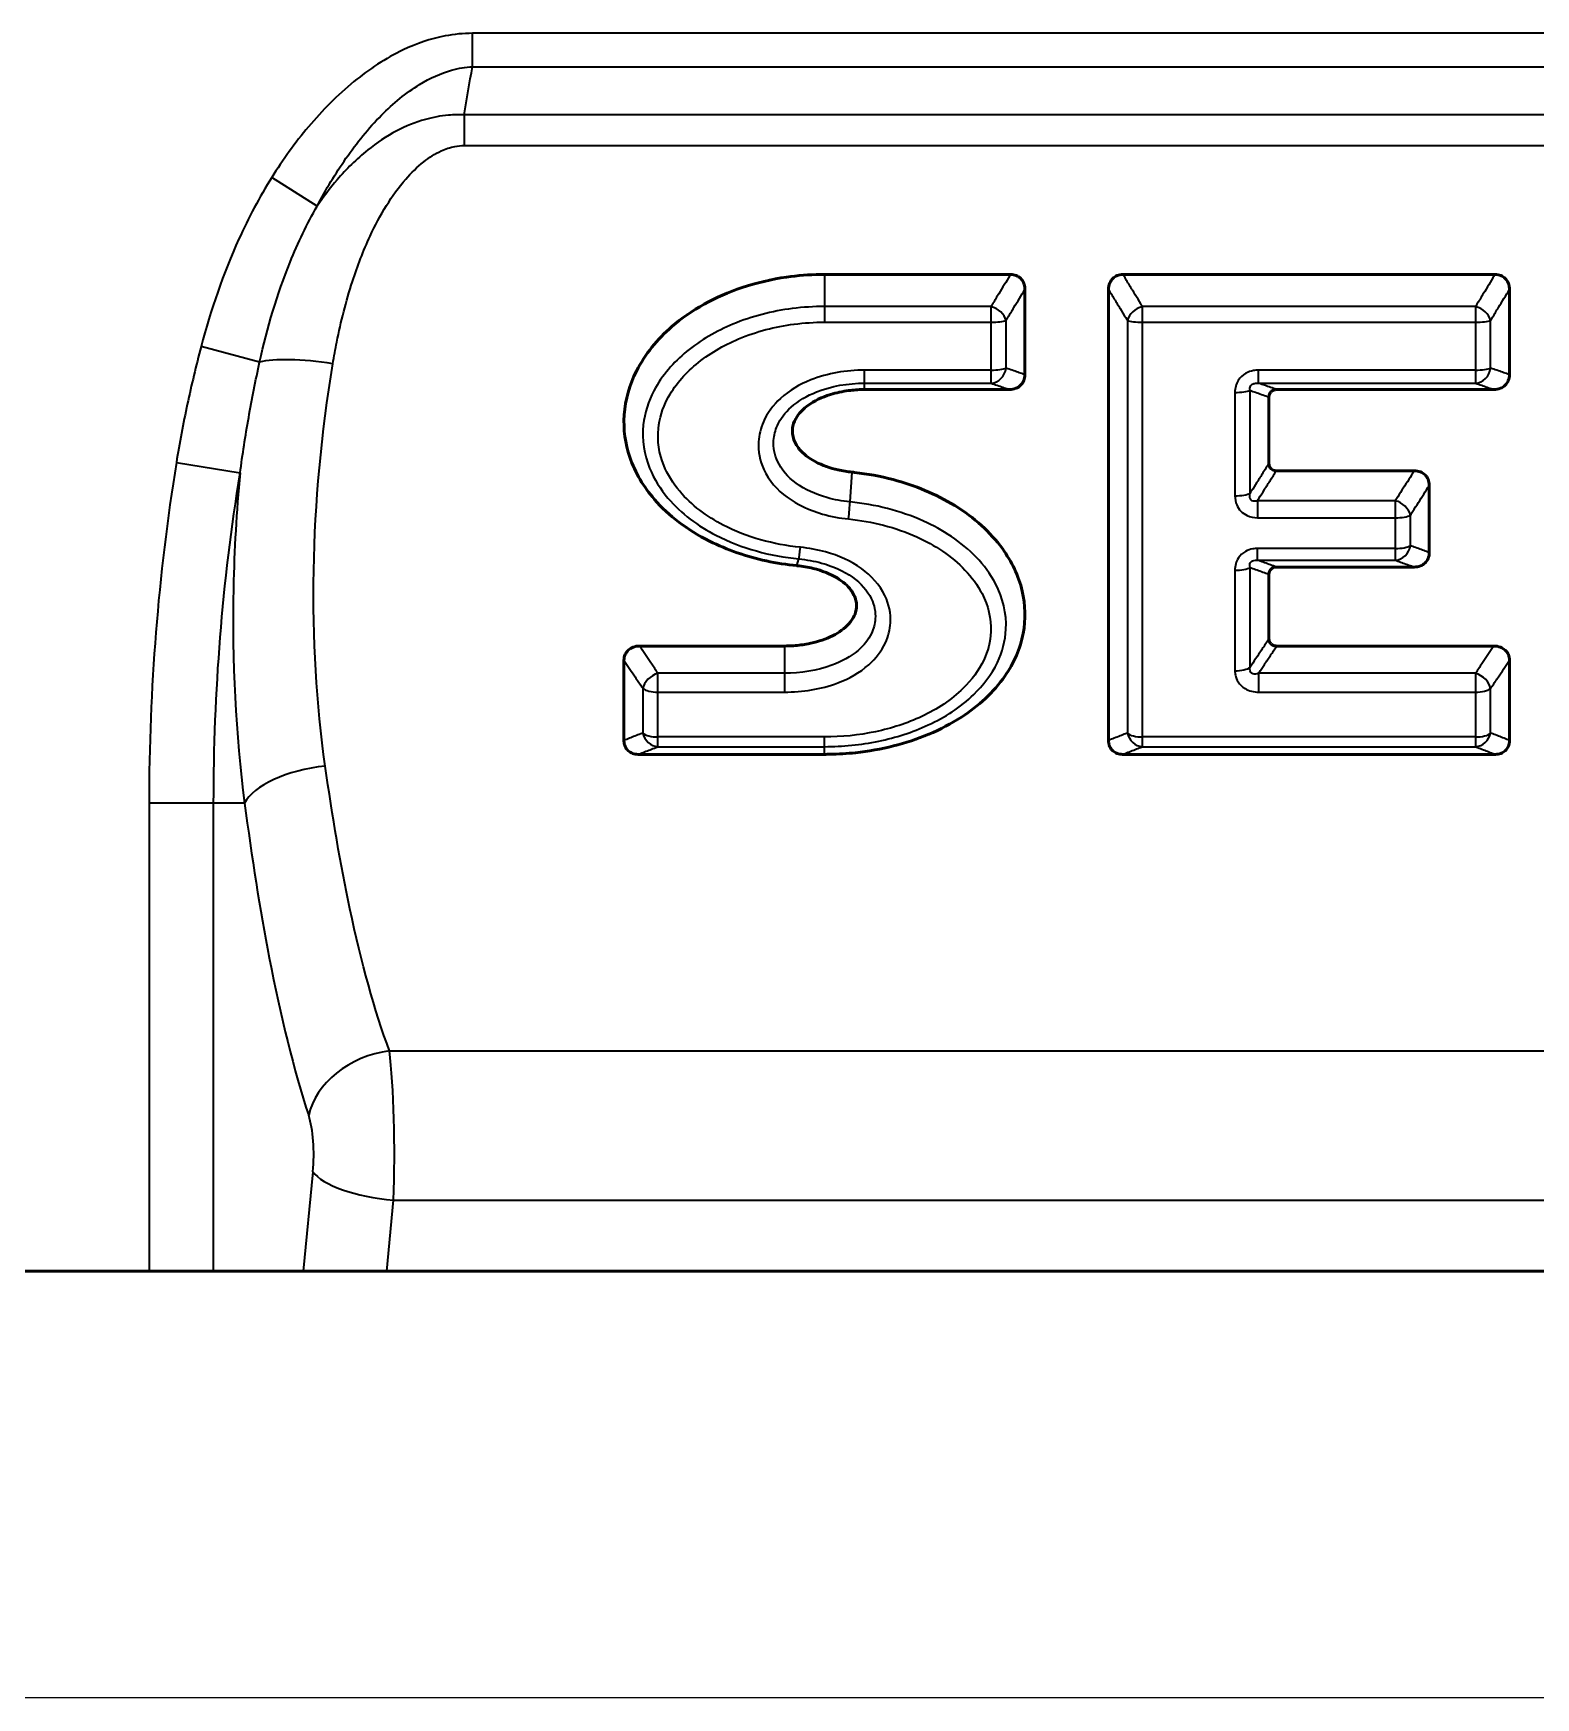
# Model space of a CAD drawing. Header units: millimetres. Extents: x 0 to 2181, y -65 to 1050.
# Drawn here: x 714.8 to 804.7, y 574.1 to 673.7 of the extents above; entities that cross this region are included whole.
import ezdxf

# ---------------------------------------------------------------- set-up
doc = ezdxf.new("R2010")
doc.units = ezdxf.units.MM
doc.header["$LTSCALE"] = 2.5
for name, color, linetype, lineweight in [('Bemaßung (ISO)', 7, 'Continuous', 25), ('Sichtbar (ISO)', 7, 'Continuous', 50), ('Sichtbar schmal (ISO)', 7, 'Continuous', 35)]:
    doc.layers.add(name, color=color, linetype=linetype, lineweight=lineweight)

msp = doc.modelspace()

# ---------------------------------------------------------------- linework, layer by layer
at = {"layer": 'Bemaßung (ISO)'}
msp.add_line((1357.662, 574.13), (357.662, 574.13), dxfattribs=at)
at = {"layer": 'Sichtbar (ISO)'}
for p, q in [((762.157, 659.301), (773.295, 659.301)), ((774.157, 658.403), (774.157, 653.301)), ((779.157, 631.415), (779.157, 658.403)), ((780.02, 659.301), (802.295, 659.301)), ((803.157, 658.403), (803.157, 653.301)), ((773.223, 652.413), (764.557, 652.413)), ((802.223, 652.413), (789.224, 652.413)), ((788.757, 651.97), (788.757, 647.989)), ((789.205, 647.551), (797.46, 647.551)), ((798.357, 646.674), (798.357, 642.658)), ((797.461, 641.792), (789.204, 641.792)), ((788.757, 641.361), (788.757, 637.49)), ((751.1, 637.066), (759.757, 637.066)), ((789.227, 637.066), (802.215, 637.066)), ((750.157, 631.415), (750.157, 636.215)), ((803.157, 636.215), (803.157, 631.415)), ((762.157, 630.583), (750.998, 630.583)), ((802.317, 630.583), (779.998, 630.583)), ((1351.662, 599.661), (363.662, 599.661))]:
    msp.add_line(p, q, dxfattribs=at)
for points, knots in [([(760.505, 641.874), (759.892, 641.935), (759.281, 642.03), (757.497, 642.416), (756.34, 642.809), (753.95, 644.012), (752.835, 644.858), (751.335, 646.589), (750.824, 647.436), (750.231, 649.18), (750.114, 650.031), (750.233, 651.807), (750.489, 652.693), (751.419, 654.534), (752.155, 655.425), (754.176, 657.176), (755.611, 657.975), (758.096, 658.805), (758.99, 659.012), (760.559, 659.236), (761.233, 659.289), (761.99, 659.3), (762.074, 659.301), (762.157, 659.301)], [1.333995, 1.333995, 1.333995, 1.333995, 1.500208, 1.500208, 1.826928, 1.826928, 2.228433, 2.228433, 2.533341, 2.533341, 2.801131, 2.801131, 3.086005, 3.086005, 3.434399, 3.434399, 3.895809, 3.895809, 4.141313, 4.141313, 4.322384, 4.322384, 4.344914, 4.344914, 4.344914, 4.344914]), ([(773.295, 659.301), (773.413, 659.301), (773.531, 659.28), (773.739, 659.195), (773.828, 659.136), (773.978, 658.987), (774.036, 658.899), (774.105, 658.741), (774.124, 658.676), (774.151, 658.542), (774.157, 658.473), (774.157, 658.403)], [0, 0, 0, 0, 0.0356303, 0.0356303, 0.0677739, 0.0677739, 0.0998273, 0.0998273, 0.1202458, 0.1202458, 0.1415178, 0.1415178, 0.1415178, 0.1415178]), ([(779.157, 658.403), (779.157, 658.537), (779.181, 658.67), (779.276, 658.896), (779.338, 658.989), (779.492, 659.139), (779.579, 659.196), (779.785, 659.28), (779.902, 659.301), (780.02, 659.301)], [0, 0, 0, 0, 0.0408873, 0.0408873, 0.0747294, 0.0747294, 0.1063303, 0.1063303, 0.1418583, 0.1418583, 0.1418583, 0.1418583]), ([(802.295, 659.301), (802.413, 659.301), (802.531, 659.28), (802.739, 659.195), (802.828, 659.136), (802.978, 658.987), (803.036, 658.899), (803.105, 658.741), (803.124, 658.676), (803.151, 658.542), (803.157, 658.473), (803.157, 658.403)], [0, 0, 0, 0, 0.0356305, 0.0356305, 0.0677733, 0.0677733, 0.0998277, 0.0998277, 0.120245, 0.120245, 0.1415178, 0.1415178, 0.1415178, 0.1415178]), ([(764.557, 652.413), (764.525, 652.413), (764.493, 652.413), (764.173, 652.409), (763.885, 652.388), (763.235, 652.303), (762.871, 652.226), (761.996, 651.955), (761.537, 651.732), (760.92, 651.281), (760.693, 651.062), (760.404, 650.627), (760.315, 650.431), (760.27, 650.222), (760.245, 650.102), (760.234, 649.98), (760.244, 649.734), (760.264, 649.614), (760.369, 649.258), (760.495, 649.042), (760.887, 648.566), (761.211, 648.311), (762.032, 647.871), (762.5, 647.711), (763.246, 647.542), (763.528, 647.497), (763.81, 647.468)], [-0.4585652, -0.4585652, -0.4585652, -0.4585652, -0.4509109, -0.4509109, -0.381848, -0.381848, -0.2924576, -0.2924576, -0.1579814, -0.1579814, -0.065865, -0.065865, 0, 0, 0, 0.0378336, 0.0378336, 0.0759741, 0.0759741, 0.1529802, 0.1529802, 0.2673441, 0.2673441, 0.3889276, 0.3889276, 0.4608072, 0.4608072, 0.4608072, 0.4608072]), ([(774.157, 653.301), (774.157, 653.178), (774.134, 653.058), (774.042, 652.841), (773.978, 652.748), (773.815, 652.591), (773.72, 652.531), (773.492, 652.437), (773.358, 652.413), (773.223, 652.413)], [0, 0, 0, 0, 0.0375847, 0.0375847, 0.0721228, 0.0721228, 0.1061633, 0.1061633, 0.1466204, 0.1466204, 0.1466204, 0.1466204]), ([(789.224, 652.413), (789.157, 652.413), (789.09, 652.401), (788.974, 652.354), (788.925, 652.322), (788.845, 652.243), (788.814, 652.197), (788.769, 652.091), (788.757, 652.031), (788.757, 651.97)], [0, 0, 0, 0, 0.02008987, 0.02008987, 0.03773971, 0.03773971, 0.05457393, 0.05457393, 0.07322734, 0.07322734, 0.07322734, 0.07322734]), ([(803.157, 653.301), (803.157, 653.178), (803.134, 653.058), (803.042, 652.841), (802.978, 652.748), (802.815, 652.591), (802.72, 652.531), (802.492, 652.437), (802.358, 652.413), (802.223, 652.413)], [0, 0, 0, 0, 0.037585, 0.037585, 0.0721212, 0.0721212, 0.1061635, 0.1061635, 0.1466204, 0.1466204, 0.1466204, 0.1466204]), ([(763.81, 647.468), (763.861, 647.463), (763.912, 647.458), (764.737, 647.367), (765.511, 647.225), (767.563, 646.683), (768.822, 646.168), (771.124, 644.747), (772.09, 643.875), (773.362, 642.123), (773.776, 641.271), (774.189, 639.521), (774.212, 638.667), (773.878, 636.91), (773.499, 636.05), (772.286, 634.299), (771.383, 633.476), (769.136, 632.022), (767.741, 631.451), (765.547, 630.899), (764.789, 630.765), (763.509, 630.627), (762.991, 630.595), (762.366, 630.584), (762.262, 630.583), (762.157, 630.583)], [1.508905, 1.508905, 1.508905, 1.508905, 1.523467, 1.523467, 1.744857, 1.744857, 2.121834, 2.121834, 2.508447, 2.508447, 2.811377, 2.811377, 3.08858, 3.08858, 3.388809, 3.388809, 3.762383, 3.762383, 4.203826, 4.203826, 4.427412, 4.427412, 4.576586, 4.576586, 4.606388, 4.606388, 4.606388, 4.606388]), ([(788.757, 647.989), (788.757, 647.926), (788.769, 647.864), (788.816, 647.756), (788.847, 647.71), (788.926, 647.635), (788.971, 647.606), (789.079, 647.562), (789.142, 647.551), (789.205, 647.551)], [0, 0, 0, 0, 0.01950361, 0.01950361, 0.03648029, 0.03648029, 0.052793, 0.052793, 0.07178208, 0.07178208, 0.07178208, 0.07178208]), ([(797.46, 647.551), (797.587, 647.551), (797.712, 647.529), (797.931, 647.441), (798.025, 647.381), (798.18, 647.229), (798.24, 647.14), (798.334, 646.927), (798.357, 646.801), (798.357, 646.674)], [0, 0, 0, 0, 0.0379163, 0.0379163, 0.0715944, 0.0715944, 0.1044454, 0.1044454, 0.1438272, 0.1438272, 0.1438272, 0.1438272]), ([(798.357, 642.658), (798.357, 642.534), (798.334, 642.41), (798.241, 642.196), (798.178, 642.106), (798.02, 641.957), (797.929, 641.9), (797.712, 641.814), (797.587, 641.792), (797.461, 641.792)], [0, 0, 0, 0, 0.0390959, 0.0390959, 0.0731979, 0.0731979, 0.1059414, 0.1059414, 0.1438586, 0.1438586, 0.1438586, 0.1438586]), ([(759.757, 637.066), (759.943, 637.066), (760.127, 637.072), (760.603, 637.106), (760.894, 637.144), (761.632, 637.287), (762.082, 637.422), (762.909, 637.799), (763.254, 638.029), (763.516, 638.287), (763.657, 638.426), (763.782, 638.581), (763.962, 638.9), (764.022, 639.058), (764.09, 639.415), (764.085, 639.606), (763.988, 640.019), (763.883, 640.226), (763.546, 640.68), (763.266, 640.925), (762.511, 641.381), (762.023, 641.575), (761.161, 641.786), (760.837, 641.841), (760.511, 641.873), (760.508, 641.873), (760.505, 641.874)], [-0.3416023, -0.3416023, -0.3416023, -0.3416023, -0.2973477, -0.2973477, -0.226668, -0.226668, -0.11377, -0.11377, 0, 0, 0, 0.0614099, 0.0614099, 0.1152866, 0.1152866, 0.1778038, 0.1778038, 0.252066, 0.252066, 0.3586074, 0.3586074, 0.4818622, 0.4818622, 0.5538402, 0.5538402, 0.5544168, 0.5544168, 0.5544168, 0.5544168]), ([(789.204, 641.792), (789.141, 641.792), (789.079, 641.781), (788.97, 641.738), (788.923, 641.708), (788.846, 641.634), (788.816, 641.591), (788.769, 641.486), (788.757, 641.424), (788.757, 641.361)], [0, 0, 0, 0, 0.01889828, 0.01889828, 0.03566334, 0.03566334, 0.05201684, 0.05201684, 0.07170253, 0.07170253, 0.07170253, 0.07170253]), ([(788.757, 637.49), (788.757, 637.432), (788.769, 637.375), (788.815, 637.272), (788.847, 637.227), (788.928, 637.152), (788.975, 637.123), (789.091, 637.077), (789.159, 637.066), (789.227, 637.066)], [0, 0, 0, 0, 0.01864834, 0.01864834, 0.03583158, 0.03583158, 0.05290129, 0.05290129, 0.07340318, 0.07340318, 0.07340318, 0.07340318]), ([(750.157, 636.215), (750.157, 636.331), (750.181, 636.446), (750.273, 636.652), (750.337, 636.741), (750.5, 636.892), (750.596, 636.951), (750.827, 637.042), (750.963, 637.066), (751.1, 637.066)], [0, 0, 0, 0, 0.0373978, 0.0373978, 0.0719845, 0.0719845, 0.1063174, 0.1063174, 0.1473318, 0.1473318, 0.1473318, 0.1473318]), ([(802.215, 637.066), (802.351, 637.066), (802.485, 637.043), (802.72, 636.951), (802.819, 636.89), (802.982, 636.736), (803.045, 636.647), (803.135, 636.444), (803.157, 636.33), (803.157, 636.215)], [0, 0, 0, 0, 0.0406708, 0.0406708, 0.0764222, 0.0764222, 0.1104261, 0.1104261, 0.1475409, 0.1475409, 0.1475409, 0.1475409]), ([(750.998, 630.583), (750.885, 630.583), (750.773, 630.601), (750.574, 630.676), (750.489, 630.727), (750.342, 630.86), (750.284, 630.94), (750.214, 631.086), (750.193, 631.149), (750.164, 631.279), (750.157, 631.347), (750.157, 631.415)], [0, 0, 0, 0, 0.0340291, 0.0340291, 0.0648924, 0.0648924, 0.0964807, 0.0964807, 0.1179821, 0.1179821, 0.1405379, 0.1405379, 0.1405379, 0.1405379]), ([(779.998, 630.583), (779.885, 630.583), (779.773, 630.601), (779.574, 630.676), (779.489, 630.727), (779.342, 630.86), (779.284, 630.94), (779.214, 631.086), (779.193, 631.149), (779.164, 631.279), (779.157, 631.347), (779.157, 631.415)], [0, 0, 0, 0, 0.0340297, 0.0340297, 0.0648915, 0.0648915, 0.0964832, 0.0964832, 0.1179801, 0.1179801, 0.1405379, 0.1405379, 0.1405379, 0.1405379]), ([(803.157, 631.415), (803.157, 631.287), (803.133, 631.159), (803.036, 630.948), (802.975, 630.862), (802.823, 630.725), (802.738, 630.674), (802.539, 630.601), (802.429, 630.583), (802.317, 630.583)], [0, 0, 0, 0, 0.0424636, 0.0424636, 0.0763046, 0.0763046, 0.1072296, 0.1072296, 0.1410173, 0.1410173, 0.1410173, 0.1410173])]:
    msp.add_open_spline(points, degree=3, knots=knots, dxfattribs=at)
at = {"layer": 'Sichtbar schmal (ISO)'}
for p, q in [((974.235, 673.732), (741.09, 673.732)), ((741.09, 671.732), (741.09, 673.732)), ((741.09, 671.732), (974.235, 671.732)), ((974.736, 668.843), (740.589, 668.843)), ((740.589, 668.843), (740.589, 667.012)), ((740.589, 667.012), (974.736, 667.012)), ((731.793, 663.393), (729.075, 665.098)), ((762.157, 659.301), (762.157, 656.444)), ((772.123, 657.383), (762.157, 657.383)), ((772.123, 657.383), (772.123, 656.444)), ((801.123, 657.383), (781.192, 657.383)), ((781.192, 656.444), (781.192, 657.383)), ((801.123, 657.383), (801.123, 656.444)), ((762.157, 656.444), (772.123, 656.444)), ((781.192, 656.444), (801.123, 656.444)), ((728.352, 654.061), (724.847, 654.98)), ((772.122, 653.578), (764.557, 653.578)), ((764.557, 652.413), (764.557, 653.578)), ((772.122, 653.578), (772.122, 652.795)), ((788.128, 652.795), (788.128, 653.578)), ((801.122, 653.578), (788.128, 653.578)), ((801.122, 653.578), (801.122, 652.795)), ((764.557, 652.795), (772.122, 652.795)), ((788.128, 652.795), (801.122, 652.795)), ((723.368, 648.039), (727.182, 647.421)), ((763.691, 645.687), (763.81, 647.468)), ((788.072, 645.763), (788.072, 644.739)), ((796.321, 645.763), (788.072, 645.763)), ((796.321, 645.763), (796.321, 644.739)), ((788.072, 644.739), (796.321, 644.739)), ((788.072, 642.204), (788.072, 642.904)), ((796.321, 642.904), (788.072, 642.904)), ((796.321, 642.904), (796.321, 642.204)), ((760.505, 641.874), (760.624, 642.279)), ((788.072, 642.204), (796.321, 642.204)), ((759.757, 637.066), (759.757, 634.306)), ((759.757, 635.433), (752.192, 635.433)), ((752.192, 634.306), (752.192, 635.433)), ((788.143, 635.433), (788.143, 634.306)), ((801.123, 635.433), (788.143, 635.433)), ((801.123, 635.433), (801.123, 634.306)), ((752.192, 634.306), (759.757, 634.306)), ((788.143, 634.306), (801.123, 634.306)), ((752.191, 631.042), (752.191, 631.622)), ((762.157, 631.622), (752.191, 631.622)), ((762.157, 630.583), (762.157, 631.622)), ((781.191, 631.042), (781.191, 631.622)), ((801.124, 631.622), (781.191, 631.622)), ((801.124, 631.622), (801.124, 631.042)), ((752.191, 631.042), (762.157, 631.042)), ((781.191, 631.042), (801.124, 631.042)), ((721.736, 627.661), (721.736, 599.661)), ((727.45, 627.661), (721.736, 627.661)), ((725.6, 599.661), (725.6, 627.661)), ((736.122, 612.844), (979.203, 612.844)), ((731.541, 605.609), (730.961, 599.661)), ((735.957, 599.661), (736.371, 603.899)), ((736.371, 603.899), (978.954, 603.899))]:
    msp.add_line(p, q, dxfattribs=at)
for centre, major_axis, ratio, start_param, end_param in [((772.123, 656.632), (-0.853, 0.522), 0.696904, 3.76148, 5.115669), ((781.192, 656.632), (-0.853, -0.522), 0.696904, 4.309109, 5.663298), ((801.123, 656.632), (-0.853, 0.522), 0.696904, 3.76148, 5.115669), ((772.123, 656.632), (-1, 0), 0.187569, 1.570827, 2.703559), ((781.192, 656.632), (-1, 0), 0.187569, 0.438034, 1.570766), ((801.123, 656.632), (-1, 0), 0.187569, 1.570827, 2.703559), ((732.733, 652.913), (4.938, -0.784), 0.206567, 1.603582, 2.693648), ((772.122, 653.783), (1, 0), 0.205963, 4.712418, 5.845766), ((772.122, 653.783), (-0.328, -0.945), 0.90549, 0.365678, 1.78665), ((801.122, 653.783), (1, 0), 0.205963, 4.712418, 5.845766), ((801.122, 653.783), (-0.328, -0.945), 0.90549, 0.365678, 1.78665), ((786.722, 652.454), (1, 0), 0.215025, 4.712417, 5.846019), ((763.598, 644.94), (0.099, 0.995), 0.028123, 4.437365, 5.564294), ((786.722, 646.318), (1, 0), 0.261355, 4.712401, 5.846792), ((796.321, 645.011), (-0.843, 0.538), 0.692701, 3.740619, 5.128666), ((796.321, 645.011), (-1, 0), 0.272306, 1.570802, 2.705253), ((760.717, 643.263), (-0.099, -0.995), 0.029617, 0.153759, 1.280505), ((796.321, 643.192), (1, 0), 0.288273, 4.712383, 5.846833), ((796.321, 643.192), (-0.339, -0.941), 0.91099, 0.376788, 1.764752), ((786.722, 641.897), (1, 0), 0.300191, 4.712372, 5.846754), ((786.722, 635.946), (1, 0), 0.361641, 4.712287, 5.845349), ((752.192, 634.682), (-0.83, -0.557), 0.687276, 4.280288, 5.711019), ((752.192, 634.682), (-1, 0), 0.376322, 0.438429, 1.570928), ((801.123, 634.682), (-0.83, 0.557), 0.687276, 3.713759, 5.144489), ((801.123, 634.682), (-1, 0), 0.376322, 1.570665, 2.703163), ((752.191, 632.031), (1, -0.001), 0.40926, 3.581738, 4.712606), ((752.191, 632.031), (0.358, -0.934), 0.919136, 4.549938, 5.887759), ((781.191, 632.031), (1, -0.001), 0.40926, 3.581738, 4.712606), ((781.191, 632.031), (0.358, -0.934), 0.919136, 4.549938, 5.887759), ((801.124, 632.031), (1, 0.001), 0.40926, 4.712172, 5.84304), ((801.124, 632.031), (0.358, 0.934), 0.919136, 3.537019, 4.87484), ((732.279, 627.661), (-4.957, -0.658), 0.440849, 4.653929, 5.99068), ((736.122, 608.963), (-4.748, -1.566), 0.759896, 4.466813, 5.87368), ((735.615, 606.635), (0, 8), 0.100481, 4.363323, 5.600935), ((730.786, 606.635), (0, -3), 0.267949, 1.22173, 2.459342), ((736.371, 605.609), (-4.976, 0.485), 0.340593, 0.278879, 1.604001)]:
    msp.add_ellipse(centre, major_axis=major_axis, ratio=ratio, start_param=start_param, end_param=end_param, dxfattribs=at)
for points, knots in [([(741.09, 673.732), (740.54, 673.732), (739.989, 673.677), (738.584, 673.405), (737.746, 673.115), (735.889, 672.236), (734.904, 671.583), (733.004, 670.033), (732.101, 669.117), (730.471, 667.179), (729.74, 666.159), (729.075, 665.098)], [0, 0, 0, 0, 0.165116, 0.165116, 0.429301, 0.429301, 0.781293, 0.781293, 1.165042, 1.165042, 1.54099, 1.54099, 1.54099, 1.54099]), ([(731.793, 663.393), (732.316, 664.387), (732.89, 665.345), (734.165, 667.177), (734.87, 668.048), (736.347, 669.538), (737.111, 670.172), (738.541, 671.047), (739.184, 671.344), (740.255, 671.643), (740.674, 671.714), (741.09, 671.732)], [-1.54099, -1.54099, -1.54099, -1.54099, -1.165042, -1.165042, -0.781293, -0.781293, -0.429301, -0.429301, -0.165116, -0.165116, 0, 0, 0, 0]), ([(740.589, 668.843), (740.277, 668.859), (739.966, 668.853), (739.179, 668.788), (738.713, 668.7), (737.656, 668.407), (737.091, 668.172), (735.926, 667.564), (735.349, 667.172), (734.135, 666.199), (733.533, 665.596), (732.554, 664.457), (732.157, 663.931), (731.793, 663.393)], [0, 0, 0, 0, 0.0550176, 0.0550176, 0.1430458, 0.1430458, 0.2663704, 0.2663704, 0.4189725, 0.4189725, 0.6189933, 0.6189933, 0.7804221, 0.7804221, 0.7804221, 0.7804221]), ([(732.733, 653.958), (732.804, 654.391), (732.882, 654.823), (733.212, 656.475), (733.519, 657.689), (734.207, 659.803), (734.555, 660.71), (735.258, 662.221), (735.584, 662.836), (736.293, 663.981), (736.671, 664.512), (737.426, 665.381), (737.782, 665.735), (738.494, 666.297), (738.838, 666.519), (739.475, 666.812), (739.754, 666.906), (740.222, 666.994), (740.405, 667.012), (740.589, 667.012)], [-1.667885, -1.667885, -1.667885, -1.667885, -1.529011, -1.529011, -1.136252, -1.136252, -0.834129, -0.834129, -0.618993, -0.618993, -0.418973, -0.418973, -0.26637, -0.26637, -0.143046, -0.143046, -0.055018, -0.055018, 0, 0, 0, 0]), ([(729.075, 665.098), (728.336, 663.92), (727.687, 662.688), (726.169, 659.348), (725.425, 657.185), (724.847, 654.98)], [0, 0, 0, 0, 0.416991, 0.416991, 1.1007, 1.1007, 1.1007, 1.1007]), ([(728.352, 654.061), (728.804, 656.109), (729.402, 658.118), (730.646, 661.197), (731.183, 662.327), (731.793, 663.393)], [-1.1007, -1.1007, -1.1007, -1.1007, -0.416991, -0.416991, 0, 0, 0, 0]), ([(773.295, 659.301), (773.28, 659.278), (773.266, 659.254), (773.252, 659.231), (773.142, 659.05), (773.031, 658.87), (772.811, 658.508), (772.7, 658.328), (772.59, 658.147), (772.474, 657.957), (772.357, 657.767), (772.202, 657.512), (772.162, 657.448), (772.123, 657.383)], [-0.0114235, -0.0114235, -0.0114235, -0.0114235, 0, 0, 0, 0.0886044, 0.0886044, 0.1772088, 0.1772088, 0.1772088, 0.2704125, 0.2704125, 0.3020509, 0.3020509, 0.3020509, 0.3020509]), ([(773.028, 656.552), (773.068, 656.617), (773.107, 656.681), (773.263, 656.936), (773.379, 657.126), (773.495, 657.317), (773.606, 657.498), (773.716, 657.679), (773.937, 658.041), (774.047, 658.222), (774.157, 658.403)], [-0.3020509, -0.3020509, -0.3020509, -0.3020509, -0.2704125, -0.2704125, -0.1772088, -0.1772088, -0.1772088, -0.0886044, -0.0886044, 0, 0, 0, 0]), ([(779.157, 658.403), (779.273, 658.212), (779.39, 658.022), (779.622, 657.641), (779.738, 657.451), (779.854, 657.26), (779.965, 657.079), (780.075, 656.898), (780.219, 656.662), (780.253, 656.607), (780.287, 656.552)], [0, 0, 0, 0, 0.0932386, 0.0932386, 0.1864772, 0.1864772, 0.1864772, 0.2750466, 0.2750466, 0.3020509, 0.3020509, 0.3020509, 0.3020509]), ([(781.192, 657.383), (781.159, 657.438), (781.125, 657.493), (780.981, 657.729), (780.87, 657.91), (780.76, 658.09), (780.643, 658.28), (780.527, 658.47), (780.295, 658.851), (780.179, 659.041), (780.063, 659.231), (780.049, 659.254), (780.035, 659.278), (780.02, 659.301)], [-0.3020509, -0.3020509, -0.3020509, -0.3020509, -0.2750466, -0.2750466, -0.1864772, -0.1864772, -0.1864772, -0.0932386, -0.0932386, 0, 0, 0, 0.0114235, 0.0114235, 0.0114235, 0.0114235]), ([(802.295, 659.301), (802.28, 659.278), (802.266, 659.254), (802.252, 659.231), (802.142, 659.05), (802.031, 658.87), (801.811, 658.508), (801.7, 658.328), (801.59, 658.147), (801.474, 657.957), (801.357, 657.767), (801.202, 657.512), (801.162, 657.448), (801.123, 657.383)], [-0.0114235, -0.0114235, -0.0114235, -0.0114235, 0, 0, 0, 0.0886044, 0.0886044, 0.1772088, 0.1772088, 0.1772088, 0.2704125, 0.2704125, 0.3020509, 0.3020509, 0.3020509, 0.3020509]), ([(802.028, 656.552), (802.068, 656.617), (802.107, 656.681), (802.263, 656.936), (802.379, 657.126), (802.495, 657.317), (802.606, 657.498), (802.716, 657.679), (802.937, 658.041), (803.047, 658.222), (803.157, 658.403)], [-0.3020509, -0.3020509, -0.3020509, -0.3020509, -0.2704125, -0.2704125, -0.1772088, -0.1772088, -0.1772088, -0.0886044, -0.0886044, 0, 0, 0, 0]), ([(762.157, 657.383), (761.515, 657.383), (760.872, 657.343), (759.021, 657.105), (757.822, 656.8), (755.692, 655.916), (754.745, 655.378), (753.128, 654.043), (752.437, 653.267), (751.622, 651.715), (751.393, 651.016), (751.223, 649.413), (751.365, 648.512), (751.958, 647.046), (752.342, 646.447), (753.593, 644.974), (754.595, 644.25), (757.212, 642.897), (758.91, 642.449), (760.624, 642.279)], [-2.524817, -2.524817, -2.524817, -2.524817, -2.343194, -2.343194, -1.997811, -1.997811, -1.698373, -1.698373, -1.423451, -1.423451, -1.235454, -1.235454, -1.007407, -1.007407, -0.82023, -0.82023, -0.485425, -0.485425, 0, 0, 0, 0]), ([(760.717, 642.975), (760.717, 642.975), (760.717, 642.975), (760.717, 642.975), (759.107, 643.136), (757.518, 643.563), (755.11, 644.819), (754.203, 645.485), (753.099, 646.794), (752.767, 647.319), (752.26, 648.576), (752.141, 649.332), (752.277, 650.685), (752.467, 651.282), (753.164, 652.635), (753.772, 653.335), (755.232, 654.555), (756.103, 655.059), (758.08, 655.89), (759.205, 656.179), (760.947, 656.405), (761.552, 656.444), (762.157, 656.444)], [-0.000025, -0.000025, -0.000025, -0.000025, 0, 0, 0, 0.485425, 0.485425, 0.82023, 0.82023, 1.007407, 1.007407, 1.235454, 1.235454, 1.423451, 1.423451, 1.698373, 1.698373, 1.997811, 1.997811, 2.343194, 2.343194, 2.524817, 2.524817, 2.524817, 2.524817]), ([(772.123, 656.444), (772.123, 655.966), (772.123, 655.487), (772.122, 654.532), (772.122, 654.054), (772.122, 653.578)], [0, 0, 0, 0, 0.1452473, 0.1452473, 0.2904946, 0.2904946, 0.2904946, 0.2904946]), ([(773.028, 653.696), (773.028, 654.171), (773.028, 654.647), (773.028, 655.599), (773.028, 656.075), (773.028, 656.552)], [-0.2904946, -0.2904946, -0.2904946, -0.2904946, -0.1452473, -0.1452473, 0, 0, 0, 0]), ([(780.287, 656.552), (780.287, 652.328), (780.287, 648.132), (780.287, 639.866), (780.287, 635.793), (780.286, 631.857)], [-2.573691, -2.573691, -2.573691, -2.573691, -1.286846, -1.286846, 0, 0, 0, 0]), ([(781.191, 631.622), (781.193, 635.586), (781.193, 639.683), (781.193, 647.991), (781.193, 652.205), (781.192, 656.444)], [0, 0, 0, 0, 1.286846, 1.286846, 2.573691, 2.573691, 2.573691, 2.573691]), ([(801.123, 656.444), (801.123, 655.966), (801.123, 655.487), (801.122, 654.532), (801.122, 654.054), (801.122, 653.578)], [0, 0, 0, 0, 0.1452473, 0.1452473, 0.2904946, 0.2904946, 0.2904946, 0.2904946]), ([(802.028, 653.696), (802.028, 654.171), (802.028, 654.647), (802.028, 655.599), (802.028, 656.075), (802.028, 656.552)], [-0.2904946, -0.2904946, -0.2904946, -0.2904946, -0.1452473, -0.1452473, 0, 0, 0, 0]), ([(724.847, 654.98), (724.547, 653.835), (724.272, 652.684), (723.777, 650.37), (723.557, 649.207), (723.368, 648.039)], [0, 0, 0, 0, 0.3549808, 0.3549808, 0.7099615, 0.7099615, 0.7099615, 0.7099615]), ([(727.182, 647.421), (727.329, 648.527), (727.501, 649.635), (727.892, 651.849), (728.111, 652.956), (728.352, 654.061)], [-0.7099615, -0.7099615, -0.7099615, -0.7099615, -0.3549808, -0.3549808, 0, 0, 0, 0]), ([(732.279, 629.88), (731.752, 633.589), (731.515, 637.533), (731.664, 645.632), (732.048, 649.788), (732.733, 653.958)], [-2.676454, -2.676454, -2.676454, -2.676454, -1.338227, -1.338227, 0, 0, 0, 0]), ([(764.557, 653.578), (763.459, 653.578), (762.355, 653.393), (760.677, 652.721), (760.053, 652.358), (759.095, 651.485), (758.733, 651.008), (758.334, 650.097), (758.233, 649.692), (758.173, 648.717), (758.286, 648.145), (758.827, 646.969), (759.328, 646.407), (760.553, 645.506), (761.285, 645.179), (762.553, 644.816), (763.073, 644.72), (763.598, 644.667)], [0, 0, 0, 0, 0.32954, 0.32954, 0.543569, 0.543569, 0.721345, 0.721345, 0.847014, 0.847014, 1.020684, 1.020684, 1.243115, 1.243115, 1.481117, 1.481117, 1.639412, 1.639412, 1.639412, 1.639412]), ([(774.157, 653.301), (774.148, 653.304), (774.138, 653.308), (774.129, 653.311), (774.023, 653.348), (773.917, 653.385), (773.705, 653.459), (773.599, 653.497), (773.493, 653.534), (773.37, 653.577), (773.248, 653.619), (773.093, 653.673), (773.061, 653.685), (773.028, 653.696)], [-0.0071672, -0.0071672, -0.0071672, -0.0071672, 0, 0, 0, 0.0794946, 0.0794946, 0.1589892, 0.1589892, 0.1589892, 0.2505337, 0.2505337, 0.274878, 0.274878, 0.274878, 0.274878]), ([(788.128, 653.578), (788.027, 653.578), (787.926, 653.569), (787.669, 653.52), (787.516, 653.465), (787.195, 653.282), (787.039, 653.136), (786.79, 652.746), (786.722, 652.492), (786.722, 652.239)], [0, 0, 0, 0, 0.0302154, 0.0302154, 0.07856, 0.07856, 0.141408, 0.141408, 0.2186298, 0.2186298, 0.2186298, 0.2186298]), ([(803.157, 653.301), (803.148, 653.304), (803.138, 653.308), (803.129, 653.311), (803.023, 653.348), (802.917, 653.385), (802.705, 653.459), (802.599, 653.497), (802.493, 653.534), (802.37, 653.577), (802.248, 653.619), (802.093, 653.673), (802.061, 653.685), (802.028, 653.696)], [-0.0071672, -0.0071672, -0.0071672, -0.0071672, 0, 0, 0, 0.0794946, 0.0794946, 0.1589892, 0.1589892, 0.1589892, 0.2505337, 0.2505337, 0.274878, 0.274878, 0.274878, 0.274878]), ([(763.691, 645.687), (763.218, 645.734), (762.75, 645.821), (761.626, 646.14), (760.99, 646.426), (759.969, 647.173), (759.575, 647.623), (759.164, 648.521), (759.085, 648.946), (759.134, 649.671), (759.212, 649.973), (759.521, 650.663), (759.804, 651.034), (760.586, 651.738), (761.114, 652.046), (762.576, 652.627), (763.569, 652.795), (764.557, 652.795)], [-1.639412, -1.639412, -1.639412, -1.639412, -1.481117, -1.481117, -1.243115, -1.243115, -1.020684, -1.020684, -0.847014, -0.847014, -0.721345, -0.721345, -0.543569, -0.543569, -0.32954, -0.32954, 0, 0, 0, 0]), ([(772.122, 652.795), (772.155, 652.784), (772.187, 652.773), (772.342, 652.719), (772.464, 652.676), (772.587, 652.634), (772.693, 652.597), (772.799, 652.56), (773.011, 652.487), (773.117, 652.45), (773.223, 652.413)], [-0.274878, -0.274878, -0.274878, -0.274878, -0.2505337, -0.2505337, -0.1589892, -0.1589892, -0.1589892, -0.0794946, -0.0794946, 0, 0, 0, 0]), ([(787.628, 652.363), (787.605, 652.454), (787.613, 652.544), (787.688, 652.676), (787.743, 652.723), (787.868, 652.777), (787.931, 652.791), (788.04, 652.799), (788.084, 652.799), (788.128, 652.795)], [-0.2186298, -0.2186298, -0.2186298, -0.2186298, -0.141408, -0.141408, -0.07856, -0.07856, -0.0302154, -0.0302154, 0, 0, 0, 0]), ([(789.224, 652.413), (789.219, 652.414), (789.215, 652.416), (789.21, 652.417), (789.092, 652.459), (788.973, 652.5), (788.736, 652.583), (788.617, 652.625), (788.498, 652.666), (788.386, 652.705), (788.274, 652.744), (788.151, 652.787), (788.139, 652.791), (788.128, 652.795)], [-0.0033157, -0.0033157, -0.0033157, -0.0033157, 0, 0, 0, 0.0893542, 0.0893542, 0.1787083, 0.1787083, 0.1787083, 0.2627045, 0.2627045, 0.2713695, 0.2713695, 0.2713695, 0.2713695]), ([(801.122, 652.795), (801.155, 652.784), (801.187, 652.773), (801.342, 652.719), (801.464, 652.676), (801.587, 652.634), (801.693, 652.597), (801.799, 652.56), (802.011, 652.487), (802.117, 652.45), (802.223, 652.413)], [-0.274878, -0.274878, -0.274878, -0.274878, -0.2505337, -0.2505337, -0.1589892, -0.1589892, -0.1589892, -0.0794946, -0.0794946, 0, 0, 0, 0]), ([(786.722, 652.239), (786.722, 651.204), (786.722, 650.17), (786.722, 648.109), (786.722, 647.082), (786.722, 646.057)], [0, 0, 0, 0, 0.3158512, 0.3158512, 0.6317023, 0.6317023, 0.6317023, 0.6317023]), ([(787.628, 646.208), (787.628, 647.228), (787.628, 648.251), (787.628, 650.303), (787.628, 651.332), (787.628, 652.363)], [-0.6317023, -0.6317023, -0.6317023, -0.6317023, -0.3158512, -0.3158512, 0, 0, 0, 0]), ([(787.628, 652.363), (787.655, 652.353), (787.682, 652.344), (787.821, 652.296), (787.933, 652.257), (788.045, 652.218), (788.164, 652.177), (788.283, 652.136), (788.52, 652.053), (788.639, 652.012), (788.757, 651.97)], [-0.2831053, -0.2831053, -0.2831053, -0.2831053, -0.2627045, -0.2627045, -0.1787083, -0.1787083, -0.1787083, -0.0893542, -0.0893542, 0, 0, 0, 0]), ([(723.368, 648.039), (722.822, 644.672), (722.414, 641.283), (721.87, 634.483), (721.736, 631.072), (721.736, 627.661)], [0, 0, 0, 0, 1.023278, 1.023278, 2.046556, 2.046556, 2.046556, 2.046556]), ([(725.6, 627.661), (725.6, 630.97), (725.73, 634.278), (726.257, 640.872), (726.653, 644.157), (727.182, 647.421)], [-2.046556, -2.046556, -2.046556, -2.046556, -1.023278, -1.023278, 0, 0, 0, 0]), ([(727.182, 647.421), (726.966, 645.116), (726.834, 642.82), (726.694, 636.128), (726.923, 631.79), (727.45, 627.661)], [0.648764, 0.648764, 0.648764, 0.648764, 1.338227, 1.338227, 2.676454, 2.676454, 2.676454, 2.676454]), ([(788.757, 647.989), (788.756, 647.986), (788.754, 647.983), (788.752, 647.98), (788.634, 647.794), (788.516, 647.608), (788.28, 647.236), (788.163, 647.05), (788.044, 646.864), (787.93, 646.684), (787.816, 646.504), (787.677, 646.285), (787.652, 646.247), (787.628, 646.208)], [-0.0014552, -0.0014552, -0.0014552, -0.0014552, 0, 0, 0, 0.0917967, 0.0917967, 0.1835934, 0.1835934, 0.1835934, 0.2723999, 0.2723999, 0.2915319, 0.2915319, 0.2915319, 0.2915319]), ([(788.072, 645.763), (788.1, 645.806), (788.127, 645.85), (788.269, 646.073), (788.383, 646.253), (788.498, 646.434), (788.616, 646.62), (788.734, 646.806), (788.969, 647.179), (789.087, 647.365), (789.205, 647.551)], [-0.2937934, -0.2937934, -0.2937934, -0.2937934, -0.2723999, -0.2723999, -0.1835934, -0.1835934, -0.1835934, -0.0917967, -0.0917967, 0, 0, 0, 0]), ([(797.46, 647.551), (797.457, 647.546), (797.454, 647.542), (797.451, 647.537), (797.343, 647.366), (797.234, 647.196), (797.017, 646.854), (796.908, 646.684), (796.8, 646.513), (796.689, 646.34), (796.579, 646.166), (796.419, 645.916), (796.37, 645.84), (796.321, 645.763)], [-0.0023233, -0.0023233, -0.0023233, -0.0023233, 0, 0, 0, 0.0841927, 0.0841927, 0.1683853, 0.1683853, 0.1683853, 0.2538572, 0.2538572, 0.2916981, 0.2916981, 0.2916981, 0.2916981]), ([(797.228, 644.896), (797.277, 644.973), (797.326, 645.05), (797.485, 645.301), (797.596, 645.474), (797.706, 645.648), (797.815, 645.819), (797.923, 645.99), (798.14, 646.332), (798.249, 646.503), (798.357, 646.674)], [-0.2916981, -0.2916981, -0.2916981, -0.2916981, -0.2538572, -0.2538572, -0.1683853, -0.1683853, -0.1683853, -0.0841927, -0.0841927, 0, 0, 0, 0]), ([(762.157, 631.042), (763.247, 631.042), (764.336, 631.15), (766.423, 631.584), (767.422, 631.901), (769.36, 632.801), (770.297, 633.395), (771.66, 634.712), (772.155, 635.35), (772.8, 636.693), (772.987, 637.374), (773.069, 639.006), (772.833, 639.95), (772.098, 641.366), (771.695, 641.901), (770.338, 643.316), (769.239, 644.021), (766.686, 645.17), (765.196, 645.538), (763.691, 645.687)], [-2.52224, -2.52224, -2.52224, -2.52224, -2.213872, -2.213872, -1.919319, -1.919319, -1.611622, -1.611622, -1.39318, -1.39318, -1.20884, -1.20884, -0.961148, -0.961148, -0.781696, -0.781696, -0.42617, -0.42617, 0, 0, 0, 0]), ([(786.722, 646.057), (786.722, 645.87), (786.756, 645.683), (786.948, 645.235), (787.172, 645.003), (787.642, 644.782), (787.857, 644.739), (788.072, 644.739)], [0, 0, 0, 0, 0.0576064, 0.0576064, 0.1497767, 0.1497767, 0.2142389, 0.2142389, 0.2142389, 0.2142389]), ([(788.072, 645.763), (787.979, 645.729), (787.89, 645.717), (787.71, 645.753), (787.638, 645.833), (787.603, 646.026), (787.608, 646.114), (787.628, 646.208)], [-0.2142389, -0.2142389, -0.2142389, -0.2142389, -0.1497767, -0.1497767, -0.0576064, -0.0576064, 0, 0, 0, 0]), ([(763.598, 644.667), (763.598, 644.667), (763.598, 644.667), (763.598, 644.667), (765.011, 644.526), (766.406, 644.176), (768.765, 643.105), (769.766, 642.451), (770.972, 641.186), (771.323, 640.713), (771.957, 639.491), (772.153, 638.699), (772.091, 637.33), (771.939, 636.754), (771.394, 635.594), (770.965, 635.028), (769.753, 633.838), (768.898, 633.284), (767.107, 632.44), (766.173, 632.139), (764.214, 631.725), (763.185, 631.622), (762.157, 631.622)], [-0.000023, -0.000023, -0.000023, -0.000023, 0, 0, 0, 0.42617, 0.42617, 0.781696, 0.781696, 0.961148, 0.961148, 1.20884, 1.20884, 1.39318, 1.39318, 1.611622, 1.611622, 1.919319, 1.919319, 2.213872, 2.213872, 2.52224, 2.52224, 2.52224, 2.52224]), ([(796.321, 644.739), (796.321, 644.433), (796.321, 644.126), (796.321, 643.515), (796.321, 643.209), (796.321, 642.904)], [0, 0, 0, 0, 0.0947583, 0.0947583, 0.1895166, 0.1895166, 0.1895166, 0.1895166]), ([(797.228, 643.07), (797.228, 643.374), (797.228, 643.678), (797.228, 644.287), (797.228, 644.591), (797.228, 644.896)], [-0.1895166, -0.1895166, -0.1895166, -0.1895166, -0.0947583, -0.0947583, 0, 0, 0, 0]), ([(759.757, 634.306), (760.848, 634.306), (761.943, 634.478), (763.631, 635.117), (764.271, 635.471), (765.225, 636.313), (765.577, 636.76), (765.981, 637.638), (766.085, 638.045), (766.139, 639.011), (766.021, 639.573), (765.468, 640.724), (764.964, 641.273), (763.732, 642.158), (762.994, 642.481), (761.735, 642.832), (761.228, 642.924), (760.717, 642.975)], [0, 0, 0, 0, 0.327107, 0.327107, 0.545931, 0.545931, 0.718968, 0.718968, 0.8488, 0.8488, 1.023458, 1.023458, 1.245299, 1.245299, 1.484369, 1.484369, 1.638482, 1.638482, 1.638482, 1.638482]), ([(788.072, 642.904), (787.977, 642.904), (787.882, 642.896), (787.639, 642.851), (787.494, 642.8), (787.191, 642.631), (787.044, 642.495), (786.791, 642.117), (786.722, 641.855), (786.722, 641.596)], [0, 0, 0, 0, 0.0285232, 0.0285232, 0.0741604, 0.0741604, 0.1334887, 0.1334887, 0.2141774, 0.2141774, 0.2141774, 0.2141774]), ([(798.357, 642.658), (798.249, 642.698), (798.141, 642.737), (797.924, 642.817), (797.815, 642.856), (797.707, 642.896), (797.596, 642.936), (797.486, 642.976), (797.326, 643.035), (797.277, 643.053), (797.228, 643.07)], [0, 0, 0, 0, 0.0841234, 0.0841234, 0.1682468, 0.1682468, 0.1682468, 0.2536747, 0.2536747, 0.2917674, 0.2917674, 0.2917674, 0.2917674]), ([(760.624, 642.279), (761.085, 642.234), (761.54, 642.151), (762.658, 641.842), (763.3, 641.56), (764.328, 640.827), (764.725, 640.388), (765.145, 639.515), (765.229, 639.101), (765.182, 638.392), (765.102, 638.093), (764.788, 637.439), (764.512, 637.096), (763.734, 636.429), (763.193, 636.132), (761.722, 635.588), (760.738, 635.433), (759.757, 635.433)], [-1.638482, -1.638482, -1.638482, -1.638482, -1.484369, -1.484369, -1.245299, -1.245299, -1.023458, -1.023458, -0.8488, -0.8488, -0.718968, -0.718968, -0.545931, -0.545931, -0.327107, -0.327107, 0, 0, 0, 0]), ([(786.722, 641.596), (786.722, 640.585), (786.722, 639.577), (786.722, 637.573), (786.722, 636.576), (786.722, 635.585)], [0, 0, 0, 0, 0.3152346, 0.3152346, 0.6304692, 0.6304692, 0.6304692, 0.6304692]), ([(787.628, 641.77), (787.6, 641.865), (787.602, 641.959), (787.67, 642.09), (787.72, 642.135), (787.833, 642.186), (787.89, 642.2), (787.99, 642.208), (788.031, 642.207), (788.072, 642.204)], [-0.2141774, -0.2141774, -0.2141774, -0.2141774, -0.1334887, -0.1334887, -0.0741604, -0.0741604, -0.0285232, -0.0285232, 0, 0, 0, 0]), ([(787.628, 635.793), (787.628, 636.778), (787.628, 637.769), (787.628, 639.762), (787.628, 640.763), (787.628, 641.77)], [-0.6304692, -0.6304692, -0.6304692, -0.6304692, -0.3152346, -0.3152346, 0, 0, 0, 0]), ([(787.628, 641.77), (787.652, 641.761), (787.677, 641.752), (787.816, 641.702), (787.93, 641.661), (788.045, 641.619), (788.163, 641.577), (788.28, 641.534), (788.516, 641.449), (788.634, 641.406), (788.751, 641.364), (788.753, 641.363), (788.755, 641.362), (788.757, 641.361)], [-0.2916344, -0.2916344, -0.2916344, -0.2916344, -0.2724774, -0.2724774, -0.1836131, -0.1836131, -0.1836131, -0.0918066, -0.0918066, 0, 0, 0, 0.0015936, 0.0015936, 0.0015936, 0.0015936]), ([(789.204, 641.792), (789.087, 641.835), (788.969, 641.878), (788.734, 641.964), (788.616, 642.006), (788.498, 642.049), (788.383, 642.091), (788.269, 642.132), (788.127, 642.184), (788.1, 642.194), (788.072, 642.204)], [0, 0, 0, 0, 0.0918066, 0.0918066, 0.1836131, 0.1836131, 0.1836131, 0.2724774, 0.2724774, 0.2940078, 0.2940078, 0.2940078, 0.2940078]), ([(796.321, 642.204), (796.371, 642.186), (796.42, 642.168), (796.58, 642.111), (796.69, 642.071), (796.8, 642.031), (796.909, 641.992), (797.017, 641.953), (797.234, 641.874), (797.343, 641.835), (797.451, 641.796), (797.454, 641.794), (797.458, 641.793), (797.461, 641.792)], [-0.2917674, -0.2917674, -0.2917674, -0.2917674, -0.2536747, -0.2536747, -0.1682468, -0.1682468, -0.1682468, -0.0841234, -0.0841234, 0, 0, 0, 0.0024985, 0.0024985, 0.0024985, 0.0024985]), ([(788.757, 637.49), (788.639, 637.312), (788.52, 637.133), (788.283, 636.776), (788.164, 636.598), (788.045, 636.419), (787.934, 636.253), (787.823, 636.086), (787.684, 635.877), (787.656, 635.835), (787.628, 635.793)], [0, 0, 0, 0, 0.0887728, 0.0887728, 0.1775455, 0.1775455, 0.1775455, 0.2604492, 0.2604492, 0.2813312, 0.2813312, 0.2813312, 0.2813312]), ([(752.192, 635.433), (752.16, 635.482), (752.127, 635.53), (751.972, 635.761), (751.85, 635.943), (751.728, 636.126), (751.623, 636.282), (751.519, 636.439), (751.309, 636.752), (751.205, 636.909), (751.1, 637.066)], [-0.2704631, -0.2704631, -0.2704631, -0.2704631, -0.2464084, -0.2464084, -0.1557461, -0.1557461, -0.1557461, -0.0778731, -0.0778731, 0, 0, 0, 0]), ([(788.143, 635.433), (788.15, 635.445), (788.158, 635.456), (788.276, 635.634), (788.387, 635.801), (788.498, 635.968), (788.617, 636.147), (788.736, 636.325), (788.973, 636.683), (789.092, 636.862), (789.21, 637.041), (789.216, 637.049), (789.221, 637.057), (789.227, 637.066)], [-0.2660122, -0.2660122, -0.2660122, -0.2660122, -0.2604492, -0.2604492, -0.1775455, -0.1775455, -0.1775455, -0.0887728, -0.0887728, 0, 0, 0, 0.0041341, 0.0041341, 0.0041341, 0.0041341]), ([(802.215, 637.066), (802.111, 636.909), (802.006, 636.752), (801.797, 636.439), (801.692, 636.283), (801.587, 636.126), (801.465, 635.944), (801.343, 635.761), (801.188, 635.53), (801.155, 635.482), (801.123, 635.433)], [0, 0, 0, 0, 0.0778339, 0.0778339, 0.1556677, 0.1556677, 0.1556677, 0.2463692, 0.2463692, 0.2704631, 0.2704631, 0.2704631, 0.2704631]), ([(750.157, 636.215), (750.17, 636.196), (750.182, 636.178), (750.194, 636.16), (750.299, 636.002), (750.404, 635.845), (750.613, 635.531), (750.718, 635.374), (750.823, 635.217), (750.945, 635.034), (751.067, 634.851), (751.222, 634.619), (751.254, 634.571), (751.287, 634.522)], [-0.0091271, -0.0091271, -0.0091271, -0.0091271, 0, 0, 0, 0.0778731, 0.0778731, 0.1557461, 0.1557461, 0.1557461, 0.2464084, 0.2464084, 0.2704631, 0.2704631, 0.2704631, 0.2704631]), ([(786.722, 635.585), (786.723, 635.495), (786.732, 635.405), (786.781, 635.176), (786.836, 635.04), (787.017, 634.758), (787.16, 634.622), (787.568, 634.376), (787.856, 634.306), (788.143, 634.306)], [0, 0, 0, 0, 0.0285881, 0.0285881, 0.0743291, 0.0743291, 0.1337925, 0.1337925, 0.2197385, 0.2197385, 0.2197385, 0.2197385]), ([(788.143, 635.433), (788.016, 635.387), (787.895, 635.373), (787.736, 635.42), (787.685, 635.459), (787.63, 635.56), (787.618, 635.614), (787.616, 635.711), (787.62, 635.752), (787.628, 635.793)], [-0.2197385, -0.2197385, -0.2197385, -0.2197385, -0.1337925, -0.1337925, -0.0743291, -0.0743291, -0.0285881, -0.0285881, 0, 0, 0, 0]), ([(802.028, 634.522), (802.061, 634.571), (802.093, 634.62), (802.248, 634.851), (802.37, 635.034), (802.493, 635.217), (802.597, 635.374), (802.702, 635.531), (802.912, 635.845), (803.016, 636.002), (803.121, 636.16), (803.133, 636.178), (803.145, 636.196), (803.157, 636.215)], [-0.2704631, -0.2704631, -0.2704631, -0.2704631, -0.2463692, -0.2463692, -0.1556677, -0.1556677, -0.1556677, -0.0778339, -0.0778339, 0, 0, 0, 0.0091271, 0.0091271, 0.0091271, 0.0091271]), ([(751.287, 634.522), (751.287, 634.075), (751.286, 633.629), (751.286, 632.74), (751.286, 632.298), (751.286, 631.857)], [-0.2882686, -0.2882686, -0.2882686, -0.2882686, -0.1441343, -0.1441343, 0, 0, 0, 0]), ([(802.029, 631.857), (802.029, 632.298), (802.029, 632.74), (802.028, 633.629), (802.028, 634.075), (802.028, 634.522)], [-0.2882686, -0.2882686, -0.2882686, -0.2882686, -0.1441343, -0.1441343, 0, 0, 0, 0]), ([(752.191, 631.622), (752.191, 632.066), (752.191, 632.511), (752.192, 633.406), (752.192, 633.855), (752.192, 634.306)], [0, 0, 0, 0, 0.1441343, 0.1441343, 0.2882686, 0.2882686, 0.2882686, 0.2882686]), ([(801.123, 634.306), (801.123, 633.855), (801.123, 633.406), (801.124, 632.511), (801.124, 632.066), (801.124, 631.622)], [0, 0, 0, 0, 0.1441343, 0.1441343, 0.2882686, 0.2882686, 0.2882686, 0.2882686]), ([(751.286, 631.857), (751.244, 631.84), (751.201, 631.824), (751.045, 631.763), (750.931, 631.718), (750.817, 631.674), (750.707, 631.631), (750.597, 631.588), (750.377, 631.502), (750.267, 631.458), (750.157, 631.415)], [-0.308056, -0.308056, -0.308056, -0.308056, -0.2733416, -0.2733416, -0.1803412, -0.1803412, -0.1803412, -0.0901706, -0.0901706, 0, 0, 0, 0]), ([(780.286, 631.857), (780.25, 631.843), (780.213, 631.828), (780.069, 631.772), (779.961, 631.73), (779.853, 631.688), (779.737, 631.643), (779.621, 631.597), (779.389, 631.506), (779.273, 631.461), (779.157, 631.415)], [0.0582862, 0.0582862, 0.0582862, 0.0582862, 0.0881204, 0.0881204, 0.1762408, 0.1762408, 0.1762408, 0.2712915, 0.2712915, 0.3663421, 0.3663421, 0.3663421, 0.3663421]), ([(803.157, 631.415), (803.048, 631.458), (802.938, 631.502), (802.718, 631.588), (802.608, 631.631), (802.498, 631.674), (802.384, 631.718), (802.27, 631.763), (802.114, 631.824), (802.071, 631.84), (802.029, 631.857)], [0, 0, 0, 0, 0.0901755, 0.0901755, 0.1803511, 0.1803511, 0.1803511, 0.2733466, 0.2733466, 0.308056, 0.308056, 0.308056, 0.308056]), ([(750.998, 630.583), (751.02, 630.591), (751.041, 630.599), (751.062, 630.607), (751.172, 630.65), (751.282, 630.692), (751.502, 630.777), (751.612, 630.82), (751.722, 630.862), (751.836, 630.906), (751.949, 630.95), (752.106, 631.01), (752.148, 631.026), (752.191, 631.042)], [-0.0173854, -0.0173854, -0.0173854, -0.0173854, 0, 0, 0, 0.0901706, 0.0901706, 0.1803412, 0.1803412, 0.1803412, 0.2733416, 0.2733416, 0.308056, 0.308056, 0.308056, 0.308056]), ([(779.998, 630.583), (780.02, 630.591), (780.041, 630.599), (780.062, 630.607), (780.178, 630.652), (780.293, 630.697), (780.525, 630.786), (780.641, 630.831), (780.758, 630.876), (780.865, 630.917), (780.973, 630.959), (781.118, 631.014), (781.154, 631.028), (781.191, 631.042)], [-0.3837275, -0.3837275, -0.3837275, -0.3837275, -0.3663421, -0.3663421, -0.3663421, -0.2712915, -0.2712915, -0.1762408, -0.1762408, -0.1762408, -0.0881204, -0.0881204, -0.0582862, -0.0582862, -0.0582862, -0.0582862]), ([(801.124, 631.042), (801.167, 631.026), (801.209, 631.01), (801.366, 630.95), (801.479, 630.906), (801.593, 630.862), (801.703, 630.82), (801.813, 630.777), (802.033, 630.692), (802.143, 630.65), (802.253, 630.607), (802.274, 630.599), (802.295, 630.591), (802.317, 630.583)], [-0.308056, -0.308056, -0.308056, -0.308056, -0.2733466, -0.2733466, -0.1803511, -0.1803511, -0.1803511, -0.0901755, -0.0901755, 0, 0, 0, 0.0173854, 0.0173854, 0.0173854, 0.0173854]), ([(736.122, 612.844), (735.228, 615.245), (734.44, 618.126), (733.197, 623.989), (732.708, 626.863), (732.279, 629.88)], [-2.406345, -2.406345, -2.406345, -2.406345, -1.088869, -1.088869, 0, 0, 0, 0]), ([(727.45, 627.661), (727.878, 624.431), (728.368, 621.32), (729.61, 614.892), (730.399, 611.674), (731.293, 608.963)], [0, 0, 0, 0, 1.088869, 1.088869, 2.406345, 2.406345, 2.406345, 2.406345])]:
    msp.add_open_spline(points, degree=3, knots=knots, dxfattribs=at)
msp.add_open_spline([(740.589, 668.843), (740.744, 669.808), (740.911, 670.771), (741.09, 671.732)], degree=3, dxfattribs=at)

doc.saveas('drawing.dxf')
